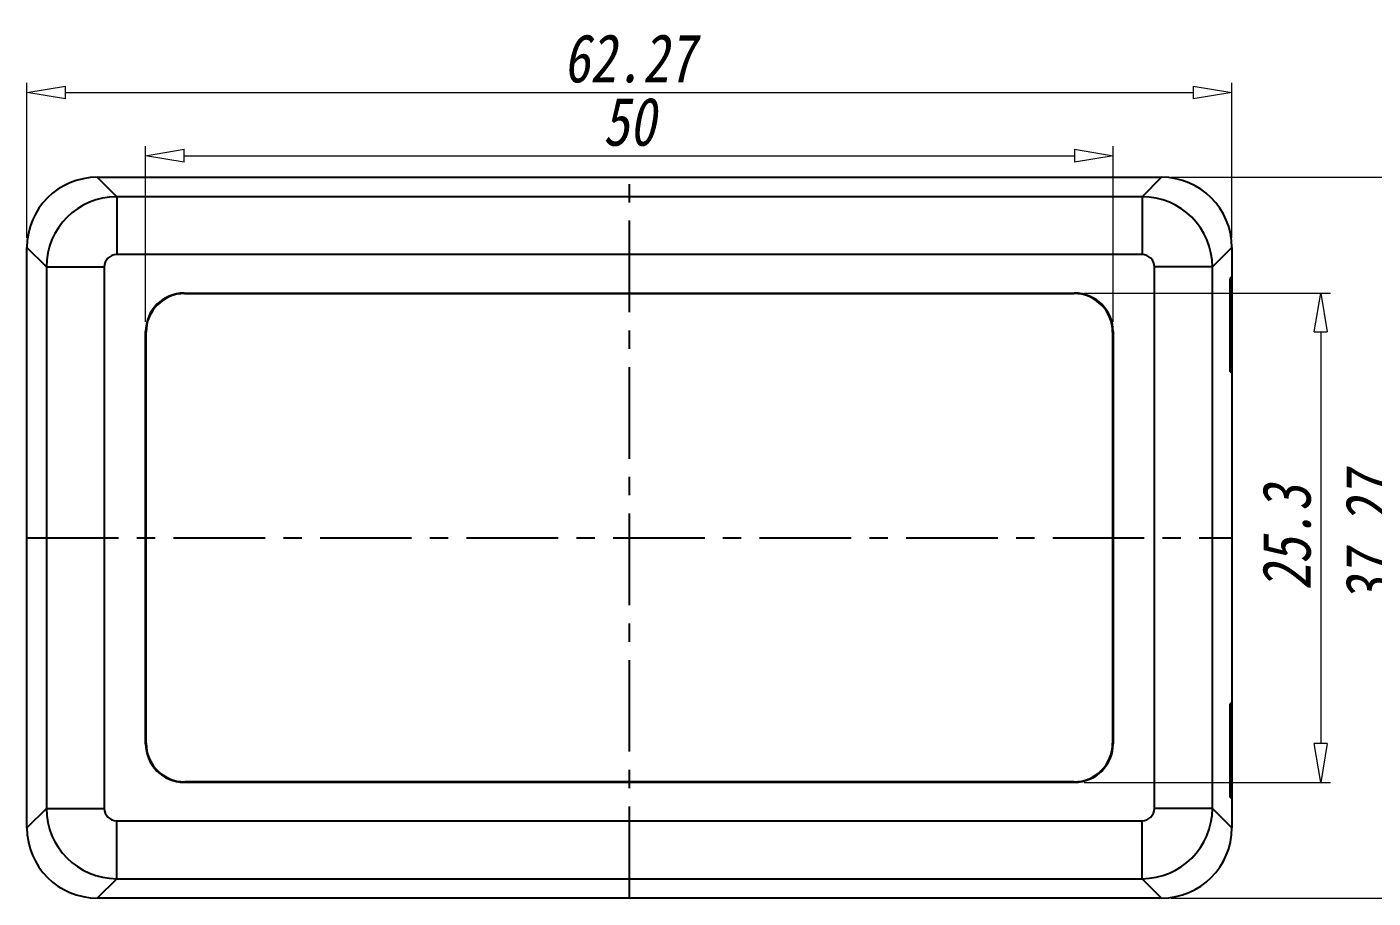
# Model space of a CAD drawing. Header units: millimetres. Extents: x -299 to -142, y 1046 to 1157.
# Drawn here: x -290.9 to -221.4, y 1111.7 to 1156.7 of the extents above; entities that cross this region are included whole.
import ezdxf

# ---------------------------------------------------------------- set-up
doc = ezdxf.new("R2010")
doc.units = ezdxf.units.MM
doc.linetypes.add('CENTER', pattern=[50.8, 31.75, -6.35, 6.35, -6.35])
doc.layers.add('06___PRT_ALL_SURFS', color=7, linetype='Continuous')
doc.layers.add('dim', color=82, linetype='Continuous', lineweight=9)
doc.styles.add('wuwei', font='SimSun.ttf', dxfattribs={"width": 0.8, "oblique": 10})
doc.dimstyles.new('wuwei', dxfattribs={"dimtxt": 2.5, "dimasz": 1.5, "dimexe": 0.3, "dimexo": 0.3, "dimgap": 0.5, "dimtad": 1, "dimdsep": 46, "dimtxsty": 'wuwei', "dimblk": 'CLOSEDBLANK', "dimcen": 0, "dimclrd": 42, "dimclre": 40, "dimclrt": 74, "dimazin": 2, "dimtfac": 1, "dimtofl": 0, "dimtmove": 0, "dimatfit": 3, "dimfxl": 1, "dimlwd": 5, "dimlwe": 5, "dimarcsym": 0})

# ---------------------------------------------------------------- blocks, each defined once
blk = doc.blocks.new('_ClosedBlank')
at = {"color": 0, "linetype": 'ByBlock', "lineweight": -2}
for p, q in [((-1, 0.167), (0, 0)), ((-1, 0.167), (-1, -0.167)), ((0, 0), (-1, -0.167))]:
    blk.add_line(p, q, dxfattribs=at)
blk = doc.blocks.new('*D19')
at = {"layer": 'Defpoints', "color": 0}
for p in [(-232.302, 1148.947), (-219.779, 1148.947), (-232.302, 1111.677)]:
    blk.add_point(p, dxfattribs=at)
at = {"layer": 'dim', "color": 40, "lineweight": 5}
for p, q in [((-231.802, 1148.947), (-219.279, 1148.947)), ((-231.802, 1111.677), (-219.279, 1111.677))]:
    blk.add_line(p, q, dxfattribs=at)
at = {"layer": 'dim', "color": 42, "lineweight": 5}
blk.add_line((-219.779, 1113.677), (-219.779, 1146.947), dxfattribs=at)
at = {"layer": 'dim', "color": 42, "lineweight": 5, "xscale": 2, "yscale": 2, "zscale": 2}
for p, rotation in [((-219.779, 1148.947), 90), ((-219.779, 1111.677), 270)]:
    blk.add_blockref('_ClosedBlank', p, dxfattribs=dict(at, rotation=rotation))
at = {"layer": 'dim', "color": 74, "insert": (-221.529, 1130.312), "char_height": 2.5, "attachment_point": 5, "rotation": 90, "style": 'wuwei'}
blk.add_mtext('37.27', dxfattribs=at)
blk = doc.blocks.new('*D20')
at = {"layer": 'Defpoints', "color": 0}
for p in [(-236.799, 1142.962), (-236.799, 1117.662), (-224.076, 1117.662)]:
    blk.add_point(p, dxfattribs=at)
at = {"layer": 'dim', "color": 40, "lineweight": 5}
for p, q in [((-236.299, 1142.962), (-223.576, 1142.962)), ((-236.299, 1117.662), (-223.576, 1117.662))]:
    blk.add_line(p, q, dxfattribs=at)
at = {"layer": 'dim', "color": 42, "lineweight": 5}
blk.add_line((-224.076, 1140.962), (-224.076, 1119.662), dxfattribs=at)
at = {"layer": 'dim', "color": 42, "lineweight": 5, "xscale": 2, "yscale": 2, "zscale": 2}
for p, rotation in [((-224.076, 1142.962), 90), ((-224.076, 1117.662), 270)]:
    blk.add_blockref('_ClosedBlank', p, dxfattribs=dict(at, rotation=rotation))
at = {"layer": 'dim', "color": 74, "insert": (-225.825, 1130.312), "char_height": 2.5, "attachment_point": 5, "rotation": 90, "style": 'wuwei'}
blk.add_mtext('25.3', dxfattribs=at)
blk = doc.blocks.new('*D21')
at = {"layer": 'Defpoints', "color": 0}
for p in [(-228.667, 1153.331), (-290.937, 1145.312), (-228.667, 1145.312)]:
    blk.add_point(p, dxfattribs=at)
at = {"layer": 'dim', "color": 40, "lineweight": 5}
for p, q in [((-290.937, 1145.811), (-290.937, 1153.831)), ((-228.667, 1145.811), (-228.667, 1153.831))]:
    blk.add_line(p, q, dxfattribs=at)
at = {"layer": 'dim', "color": 42, "lineweight": 5}
blk.add_line((-288.937, 1153.331), (-230.667, 1153.331), dxfattribs=at)
at = {"layer": 'dim', "color": 42, "lineweight": 5, "xscale": 2, "yscale": 2, "zscale": 2, "rotation": 180}
blk.add_blockref('_ClosedBlank', (-290.937, 1153.331), dxfattribs=at)
at = {"layer": 'dim', "color": 42, "lineweight": 5, "xscale": 2, "yscale": 2, "zscale": 2}
blk.add_blockref('_ClosedBlank', (-228.667, 1153.331), dxfattribs=at)
at = {"layer": 'dim', "color": 74, "insert": (-259.802, 1155.081), "char_height": 2.5, "attachment_point": 5, "style": 'wuwei'}
blk.add_mtext('62.27', dxfattribs=at)
blk = doc.blocks.new('*D22')
at = {"layer": 'Defpoints', "color": 0}
for p in [(-234.802, 1150.058), (-284.802, 1140.965), (-234.802, 1140.965)]:
    blk.add_point(p, dxfattribs=at)
at = {"layer": 'dim', "color": 40, "lineweight": 5}
for p, q in [((-284.802, 1141.464), (-284.802, 1150.558)), ((-234.802, 1141.464), (-234.802, 1150.558))]:
    blk.add_line(p, q, dxfattribs=at)
at = {"layer": 'dim', "color": 42, "lineweight": 5}
blk.add_line((-282.802, 1150.058), (-236.802, 1150.058), dxfattribs=at)
at = {"layer": 'dim', "color": 42, "lineweight": 5, "xscale": 2, "yscale": 2, "zscale": 2, "rotation": 180}
blk.add_blockref('_ClosedBlank', (-284.802, 1150.058), dxfattribs=at)
at = {"layer": 'dim', "color": 42, "lineweight": 5, "xscale": 2, "yscale": 2, "zscale": 2}
blk.add_blockref('_ClosedBlank', (-234.802, 1150.058), dxfattribs=at)
at = {"layer": 'dim', "color": 74, "insert": (-259.802, 1151.808), "char_height": 2.5, "attachment_point": 5, "style": 'wuwei'}
blk.add_mtext('50', dxfattribs=at)

msp = doc.modelspace()

# ---------------------------------------------------------------- linework, layer by layer
at = {"color": 7, "linetype": 'Continuous'}
for p, q in [((-286.298, 1147.943), (-287.302, 1148.947)), ((-287.302, 1148.947), (-232.302, 1148.947)), ((-233.306, 1147.943), (-232.302, 1148.947)), ((-286.298, 1147.943), (-286.298, 1144.947)), ((-233.306, 1147.943), (-286.298, 1147.943)), ((-233.306, 1147.943), (-233.306, 1144.947)), ((-290.937, 1115.312), (-290.937, 1145.312)), ((-289.933, 1144.308), (-290.937, 1145.312)), ((-229.671, 1144.308), (-228.667, 1145.312)), ((-228.667, 1145.312), (-228.667, 1115.312)), ((-233.306, 1144.947), (-286.298, 1144.947)), ((-289.933, 1144.308), (-289.933, 1116.316)), ((-289.933, 1144.308), (-286.937, 1144.308)), ((-286.937, 1144.308), (-286.937, 1116.316)), ((-229.671, 1144.308), (-232.667, 1144.308)), ((-232.667, 1116.316), (-232.667, 1144.308)), ((-229.671, 1116.316), (-229.671, 1144.308)), ((-228.667, 1143.812), (-228.772, 1143.707)), ((-228.772, 1143.707), (-228.772, 1138.917)), ((-228.667, 1138.812), (-228.772, 1138.917)), ((-228.667, 1121.812), (-228.772, 1121.707)), ((-228.772, 1121.707), (-228.772, 1116.917)), ((-228.667, 1116.812), (-228.772, 1116.917)), ((-289.933, 1116.316), (-290.937, 1115.312)), ((-289.933, 1116.316), (-286.937, 1116.316)), ((-229.671, 1116.316), (-232.667, 1116.316)), ((-229.671, 1116.316), (-228.667, 1115.312)), ((-286.298, 1112.681), (-286.298, 1115.677)), ((-286.298, 1115.677), (-233.305, 1115.677)), ((-233.306, 1112.681), (-233.306, 1115.677)), ((-286.298, 1112.681), (-287.302, 1111.677)), ((-286.298, 1112.681), (-233.306, 1112.681)), ((-233.306, 1112.681), (-232.302, 1111.677)), ((-232.302, 1111.677), (-287.302, 1111.677))]:
    msp.add_line(p, q, dxfattribs=at)
at = {"color": 1, "linetype": 'CENTER', "ltscale": 0.149079}
for p, q in [((-259.802, 1111.677), (-259.802, 1148.947)), ((-290.937, 1130.312), (-228.667, 1130.312))]:
    msp.add_line(p, q, dxfattribs=at)
at = {"color": 7, "linetype": 'Continuous'}
for centre, radius, start, end in [((-286.288, 1144.298), 3.645, 90.14275, 179.85745), ((-233.316, 1144.298), 3.645, 0.14276, 89.85745), ((-286.298, 1144.308), 0.639, 89.96874, 180.03126), ((-233.306, 1144.308), 0.639, 359.96875, 90.03125), ((-286.288, 1116.325), 3.645, 180.14275, 269.85745), ((-286.298, 1116.316), 0.639, 179.96874, 270.03126), ((-233.316, 1116.325), 3.645, 270.14276, 359.85745), ((-233.306, 1116.316), 0.639, 270.04236, 0.03125)]:
    msp.add_arc(centre, radius, start, end, dxfattribs=at)
for centre, major_axis, start_param, end_param in [((-287.292, 1145.302), (2.581, -2.581), 2.357564, 3.925621), ((-232.312, 1145.302), (2.581, 2.581), -0.784029, 0.784029), ((-287.292, 1115.322), (2.581, 2.581), -3.925621, -2.357564), ((-232.312, 1115.322), (2.581, -2.581), -0.784029, 0.784029)]:
    msp.add_ellipse(centre, major_axis=major_axis, ratio=0.997265, start_param=start_param, end_param=end_param, dxfattribs=at)
at = {"layer": '06___PRT_ALL_SURFS', "color": 7, "linetype": 'Continuous'}
for p, q in [((-282.805, 1142.962), (-282.779, 1142.936)), ((-282.805, 1142.962), (-236.799, 1142.962)), ((-282.779, 1142.936), (-236.825, 1142.936)), ((-236.799, 1142.962), (-236.825, 1142.936)), ((-284.802, 1119.659), (-284.802, 1140.965)), ((-284.802, 1140.965), (-284.776, 1140.938)), ((-284.776, 1119.685), (-284.776, 1140.938)), ((-234.802, 1140.965), (-234.828, 1140.938)), ((-234.828, 1140.938), (-234.828, 1119.685)), ((-234.802, 1140.965), (-234.802, 1119.659)), ((-284.802, 1119.659), (-284.776, 1119.685)), ((-234.802, 1119.659), (-234.828, 1119.685)), ((-282.805, 1117.662), (-282.779, 1117.688)), ((-236.799, 1117.662), (-282.805, 1117.662)), ((-236.825, 1117.688), (-282.779, 1117.688)), ((-236.799, 1117.662), (-236.825, 1117.688))]:
    msp.add_line(p, q, dxfattribs=at)
for centre, major_axis, start_param, end_param in [((-282.799, 1140.959), (-1.418, 1.418), -0.784029, 0.784029), ((-282.773, 1140.933), (1.418, -1.418), 2.357564, 3.925621), ((-236.831, 1140.933), (-1.418, -1.418), 2.357564, 3.925621), ((-236.805, 1140.959), (1.418, 1.418), -0.784029, 0.784029), ((-282.799, 1119.665), (1.418, 1.418), -3.925621, -2.357564), ((-282.773, 1119.691), (1.418, 1.418), 2.357564, 3.925621), ((-236.831, 1119.691), (-1.418, 1.418), 2.357564, 3.925621), ((-236.805, 1119.665), (-1.418, 1.418), -3.925621, -2.357564)]:
    msp.add_ellipse(centre, major_axis=major_axis, ratio=0.997265, start_param=start_param, end_param=end_param, dxfattribs=at)

# ---------------------------------------------------------------- dimensions: what is measured, and where the dimension line sits
at = {"layer": 'dim', "color": 7}
for base, p1, p2, picture, middle in [((-228.667, 1153.331), (-290.937, 1145.312), (-228.667, 1145.312), '*D21', (-259.802, 1155.081)), ((-234.802, 1150.058), (-284.802, 1140.965), (-234.802, 1140.965), '*D22', (-259.802, 1151.808))]:
    dim = msp.add_linear_dim(base=base, p1=p1, p2=p2, dimstyle='wuwei', override={"dimasz": 2, "dimexe": 0.49975, "dimexo": 0.49975, "dimgap": 0.49975}, dxfattribs=at)
    dim.commit()
    dim.dimension.update_dxf_attribs({"geometry": picture, "text_midpoint": middle})
for base, p1, p2, picture, middle in [((-219.779, 1148.947), (-232.302, 1111.677), (-232.302, 1148.947), '*D19', (-221.529, 1130.312)), ((-224.076, 1117.662), (-236.799, 1142.962), (-236.799, 1117.662), '*D20', (-225.825, 1130.312))]:
    dim = msp.add_linear_dim(base=base, p1=p1, p2=p2, angle=90, dimstyle='wuwei', override={"dimasz": 2, "dimexe": 0.49975, "dimexo": 0.49975, "dimgap": 0.49975}, dxfattribs=at)
    dim.commit()
    dim.dimension.update_dxf_attribs({"geometry": picture, "text_midpoint": middle})

doc.saveas('drawing.dxf')
